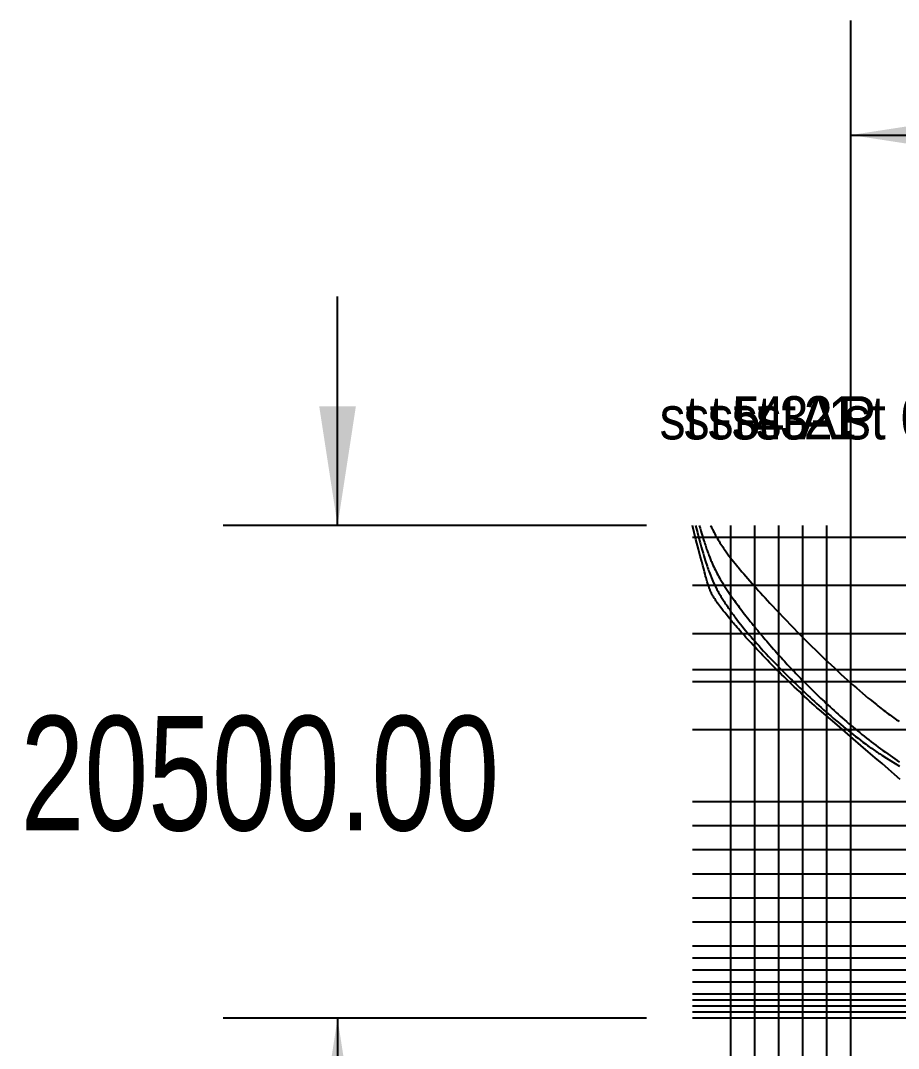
# Model space of a CAD drawing. Header units: millimetres. Extents: x -190954 to 154095, y 101 to 64253.
# Drawn here: x 2.55 to 26.92, y 140.33 to 168.84 of the extents above; entities that cross this region are included whole.
import ezdxf

# ---------------------------------------------------------------- set-up
doc = ezdxf.new("R2010")
doc.units = ezdxf.units.MM
for name, color, linetype in [('B1', 179, 'Continuous'), ('B2', 179, 'Continuous'), ('B3', 179, 'Continuous'), ('B4', 179, 'Continuous'), ('GRID', 179, 'Continuous'), ('WL20', 179, 'Continuous')]:
    doc.layers.add(name, color=color, linetype=linetype)
doc.styles.add('SLDTEXTSTYLE0', font='TXT', dxfattribs={"width": 0.75})
doc.styles.add('SLDTEXTSTYLE3', font='TXT', dxfattribs={"width": 0.928571})
doc.styles.add('SLDTEXTSTYLE5', font='TXT', dxfattribs={"width": 0.9})
doc.styles.add('SLDTEXTSTYLE6', font='TXT')
doc.dimstyles.new('SLDDIMSTYLE0', dxfattribs={"dimtxt": 3.175, "dimasz": 3.302, "dimexe": 0, "dimexo": 0.0625, "dimgap": 0.79375, "dimtad": 0, "dimtih": 1, "dimtoh": 1, "dimlfac": 1500, "dimrnd": 1e-09, "dimzin": 4, "dimdsep": 46, "dimtxsty": 'SLDTEXTSTYLE0', "dimsah": 1, "dimcen": 0.09, "dimadec": 0, "dimazin": 1, "dimtfac": 1, "dimtofl": 0, "dimtmove": 0, "dimatfit": 3, "dimfxl": 0, "dimfrac": 2, "dimtolj": 1, "dimtzin": 12, "dimarcsym": 0})
doc.dimstyles.new('SLDDIMSTYLE1', dxfattribs={"dimtxt": 3.175, "dimasz": 3.302, "dimexe": 0, "dimexo": 0.0625, "dimgap": 0.79375, "dimtad": 0, "dimtih": 1, "dimtoh": 1, "dimlfac": 1500, "dimrnd": 1e-09, "dimzin": 4, "dimdsep": 46, "dimtxsty": 'SLDTEXTSTYLE0', "dimsah": 1, "dimcen": 0.09, "dimadec": 0, "dimazin": 1, "dimtfac": 1, "dimtmove": 0, "dimatfit": 0, "dimfxl": 0, "dimfrac": 2, "dimtolj": 1, "dimtzin": 12, "dimarcsym": 0})

# ---------------------------------------------------------------- blocks, each defined once
blk = doc.blocks.new('_D')
at = {"layer": 'WL20'}
for p, q in [((25.597, 126.417), (25.597, 168.839)), ((227.596, 126.417), (227.596, 168.839)), ((25.597, 165.664), (126.8, 165.664)), ((227.596, 165.664), (146.741, 165.664))]:
    blk.add_line(p, q, dxfattribs=at)
for points in [[(25.597, 165.664), (28.899, 165.156), (28.899, 166.172)], [(227.596, 165.664), (224.294, 166.172), (224.294, 165.156)]]:
    blk.add_solid(points, dxfattribs=at)
at = {"layer": 'WL20', "insert": (126.8, 167.237), "char_height": 3.175, "attachment_point": 1, "style": 'SLDTEXTSTYLE0'}
blk.add_mtext('302998.00', dxfattribs=at)
blk = doc.blocks.new('_D_2')
at = {"layer": 'WL20'}
for p, q in [((11.351, 154.832), (11.351, 161.182)), ((19.927, 154.832), (8.176, 154.832)), ((19.927, 141.165), (8.176, 141.165)), ((11.351, 141.165), (11.351, 134.815))]:
    blk.add_line(p, q, dxfattribs=at)
for points in [[(11.351, 154.832), (11.859, 158.134), (10.843, 158.134)], [(11.351, 141.165), (10.843, 137.863), (11.859, 137.863)]]:
    blk.add_solid(points, dxfattribs=at)
at = {"layer": 'WL20', "insert": (2.553, 149.549), "char_height": 3.175, "attachment_point": 1, "style": 'SLDTEXTSTYLE0'}
blk.add_mtext('20500.00', dxfattribs=at)

msp = doc.modelspace()

# ---------------------------------------------------------------- linework, layer by layer
at = {"layer": 'B1', "color": 211}
for p, q in [((21.2985187, 154.4405487), (21.19727, 154.8319333)), ((21.3676127, 154.1746033), (21.2985187, 154.4405487)), ((21.4179593, 153.9818567), (21.3676127, 154.1746033)), ((21.456432, 153.8355247), (21.4179593, 153.9818567)), ((21.4869227, 153.720454), (21.456432, 153.8355247)), ((21.5117973, 153.627428), (21.4869227, 153.720454)), ((21.5325813, 153.5505167), (21.5117973, 153.627428)), ((21.5503007, 153.4857307), (21.5325813, 153.5505167)), ((21.5656733, 153.4302847), (21.5503007, 153.4857307)), ((21.579216, 153.3821773), (21.5656733, 153.4302847)), ((21.5913127, 153.33993), (21.579216, 153.3821773)), ((21.6022533, 153.3024253), (21.5913127, 153.33993)), ((21.6122633, 153.2688033), (21.6022533, 153.3024253)), ((21.6215213, 153.2383893), (21.6122633, 153.2688033)), ((21.6301707, 153.2106473), (21.6215213, 153.2383893)), ((21.6383293, 153.1851407), (21.6301707, 153.2106473)), ((21.6460953, 153.161514), (21.6383293, 153.1851407)), ((21.653552, 153.13947), (21.6460953, 153.161514)), ((21.660774, 153.1187573), (21.653552, 153.13947)), ((21.667824, 153.0991627), (21.660774, 153.1187573)), ((21.6747627, 153.080498), (21.667824, 153.0991627)), ((21.6816427, 153.0626), (21.6747627, 153.080498)), ((21.6885173, 153.04532), (21.6816427, 153.0626)), ((21.695436, 153.0285227), (21.6885173, 153.04532)), ((21.70245, 153.012082), (21.695436, 153.0285227)), ((21.7096113, 152.9958767), (21.70245, 153.012082)), ((21.7169733, 152.9797887), (21.7096113, 152.9958767)), ((21.7245947, 152.9637), (21.7169733, 152.9797887)), ((21.7325387, 152.9474893), (21.7245947, 152.9637)), ((21.7408767, 152.9310293), (21.7325387, 152.9474893)), ((21.749688, 152.914182), (21.7408767, 152.9310293)), ((21.759066, 152.896796), (21.749688, 152.914182)), ((21.7691187, 152.8786993), (21.759066, 152.896796)), ((21.779974, 152.8596953), (21.7691187, 152.8786993)), ((21.791788, 152.8395507), (21.779974, 152.8596953)), ((21.8047493, 152.8179867), (21.791788, 152.8395507)), ((21.8191127, 152.7946633), (21.8047493, 152.8179867)), ((21.8352847, 152.7692607), (21.8191127, 152.7946633)), ((21.8534733, 152.7416013), (21.8352847, 152.7692607)), ((21.873854, 152.7115147), (21.8534733, 152.7416013)), ((21.8966147, 152.678818), (21.873854, 152.7115147)), ((21.9219567, 152.6433187), (21.8966147, 152.678818)), ((21.9500947, 152.604816), (21.9219567, 152.6433187)), ((21.9812547, 152.5630967), (21.9500947, 152.604816)), ((22.0156787, 152.517942), (21.9812547, 152.5630967)), ((22.0536173, 152.4691233), (22.0156787, 152.517942)), ((22.0953333, 152.4164087), (22.0536173, 152.4691233)), ((22.1411, 152.359562), (22.0953333, 152.4164087)), ((22.191194, 152.298348), (22.1411, 152.359562)), ((22.2458987, 152.232536), (22.191194, 152.298348)), ((22.305494, 152.1619027), (22.2458987, 152.232536)), ((22.337212, 152.1247127), (22.305494, 152.1619027)), ((22.3702553, 152.086242), (22.337212, 152.1247127)), ((22.404656, 152.0464673), (22.3702553, 152.086242)), ((22.4404453, 152.005368), (22.404656, 152.0464673)), ((22.4776527, 151.9629267), (22.4404453, 152.005368)), ((22.5163067, 151.9191267), (22.4776527, 151.9629267)), ((22.5564327, 151.8739553), (22.5163067, 151.9191267)), ((22.5980533, 151.827402), (22.5564327, 151.8739553)), ((22.64119, 151.7794607), (22.5980533, 151.827402)), ((22.6858593, 151.7301287), (22.64119, 151.7794607)), ((22.732076, 151.6794073), (22.6858593, 151.7301287)), ((22.7798487, 151.6273027), (22.732076, 151.6794073)), ((22.8291833, 151.5738253), (22.7798487, 151.6273027)), ((22.88008, 151.5189933), (22.8291833, 151.5738253)), ((22.932534, 151.4628273), (22.88008, 151.5189933)), ((22.986536, 151.405356), (22.932534, 151.4628273)), ((23.042068, 151.3466153), (22.986536, 151.405356)), ((23.0991067, 151.286646), (23.042068, 151.3466153)), ((23.1576233, 151.2254973), (23.0991067, 151.286646)), ((23.2175793, 151.163226), (23.1576233, 151.2254973)), ((23.2789293, 151.099896), (23.2175793, 151.163226)), ((23.3416207, 151.0355793), (23.2789293, 151.099896)), ((23.4055913, 150.9703567), (23.3416207, 151.0355793)), ((23.4707707, 150.9043167), (23.4055913, 150.9703567)), ((23.5370813, 150.8375553), (23.4707707, 150.9043167)), ((23.604434, 150.770178), (23.5370813, 150.8375553)), ((23.6727327, 150.702296), (23.604434, 150.770178)), ((23.7418733, 150.6340307), (23.6727327, 150.702296)), ((23.8117413, 150.5655093), (23.7418733, 150.6340307)), ((23.8822153, 150.496866), (23.8117413, 150.5655093)), ((23.953166, 150.428242), (23.8822153, 150.496866)), ((24.0244573, 150.3597827), (23.953166, 150.428242)), ((24.0959447, 150.29164), (24.0244573, 150.3597827)), ((24.16748, 150.2239687), (24.0959447, 150.29164)), ((24.238908, 150.1569267), (24.16748, 150.2239687)), ((24.3100707, 150.0906747), (24.238908, 150.1569267)), ((24.380806, 150.0253727), (24.3100707, 150.0906747)), ((24.4509507, 149.9611813), (24.380806, 150.0253727)), ((24.52034, 149.8982613), (24.4509507, 149.9611813)), ((24.58881, 149.836768), (24.52034, 149.8982613)), ((24.6561973, 149.776854), (24.58881, 149.836768)), ((24.722342, 149.7186673), (24.6561973, 149.776854)), ((25.2125647, 149.2993927), (24.722342, 149.7186673)), ((25.6643587, 148.9133613), (25.2125647, 149.2993927)), ((25.876892, 148.7312307), (25.6643587, 148.9133613)), ((26.0805153, 148.5563553), (25.876892, 148.7312307)), ((26.2752293, 148.3887373), (26.0805153, 148.5563553)), ((26.4610347, 148.2283747), (26.2752293, 148.3887373)), ((26.63793, 148.0752687), (26.4610347, 148.2283747)), ((26.805916, 147.9294193), (26.63793, 148.0752687)), ((26.9649927, 147.7908253), (26.805916, 147.9294193))]:
    msp.add_line(p, q, dxfattribs=at)
at = {"layer": 'B2', "color": 211}
for p, q in [((21.2857847, 154.8319333), (21.3366353, 154.6413633)), ((21.3366353, 154.6413633), (21.3786587, 154.4855993)), ((21.3786587, 154.4855993), (21.414222, 154.3554273)), ((21.414222, 154.3554273), (21.444934, 154.2446013)), ((21.444934, 154.2446013), (21.4719233, 154.1487333)), ((21.4719233, 154.1487333), (21.4960093, 154.0646513)), ((21.4960093, 154.0646513), (21.5177993, 153.9900053)), ((21.5177993, 153.9900053), (21.5377553, 153.9230153)), ((21.5377553, 153.9230153), (21.556234, 153.862308)), ((21.556234, 153.862308), (21.5735173, 153.8068073)), ((21.5735173, 153.8068073), (21.5898307, 153.755656)), ((21.5898307, 153.755656), (21.6053553, 153.7081647)), ((21.6053553, 153.7081647), (21.6202407, 153.6637693)), ((21.6202407, 153.6637693), (21.6346153, 153.622008)), ((21.6346153, 153.622008), (21.6485807, 153.5824933)), ((21.6485807, 153.5824933), (21.662226, 153.5449013)), ((21.662226, 153.5449013), (21.7656167, 153.2911393)), ((21.7656167, 153.2911393), (21.7673307, 153.2873473)), ((21.7673307, 153.2873473), (21.879092, 153.0618147)), ((21.879092, 153.0618147), (21.8941693, 153.0340413)), ((21.8941693, 153.0340413), (21.9095493, 153.0062207)), ((21.9095493, 153.0062207), (21.9252453, 152.9783227)), ((21.9252453, 152.9783227), (21.9412707, 152.950318)), ((21.9412707, 152.950318), (21.9576353, 152.9221847)), ((21.9576353, 152.9221847), (21.97435, 152.8939)), ((21.97435, 152.8939), (21.9914233, 152.8654467)), ((21.9914233, 152.8654467), (22.0088627, 152.8368087)), ((22.0088627, 152.8368087), (22.0266753, 152.8079727)), ((22.0266753, 152.8079727), (22.0448653, 152.7789287)), ((22.0448653, 152.7789287), (22.063436, 152.7496693)), ((22.063436, 152.7496693), (22.0823927, 152.720188)), ((22.0823927, 152.720188), (22.1017313, 152.6904847)), ((22.1017313, 152.6904847), (22.1214553, 152.6605567)), ((22.1214553, 152.6605567), (22.1415607, 152.6304067)), ((22.1415607, 152.6304067), (22.1620453, 152.60004)), ((22.1620453, 152.60004), (22.182902, 152.5694633)), ((22.182902, 152.5694633), (22.2041253, 152.538686)), ((22.2041253, 152.538686), (22.2257053, 152.5077207)), ((22.2257053, 152.5077207), (22.2476347, 152.476578)), ((22.2476347, 152.476578), (22.2698927, 152.4452833)), ((22.2698927, 152.4452833), (22.2924733, 152.413848)), ((22.2924733, 152.413848), (22.3153573, 152.3822953)), ((22.3153573, 152.3822953), (22.3385273, 152.3506487)), ((22.3385273, 152.3506487), (22.361964, 152.318934)), ((22.361964, 152.318934), (22.385646, 152.2871787)), ((22.385646, 152.2871787), (22.433656, 152.2236587)), ((22.433656, 152.2236587), (22.482332, 152.1603627)), ((22.482332, 152.1603627), (22.531468, 152.0975467)), ((22.531468, 152.0975467), (22.580814, 152.0355033)), ((22.580814, 152.0355033), (22.6301133, 151.9745247)), ((22.6301133, 151.9745247), (22.6791127, 151.9148867)), ((22.6791127, 151.9148867), (22.7275633, 151.8568453)), ((22.7275633, 151.8568453), (22.775526, 151.8002567)), ((22.775526, 151.8002567), (22.825152, 151.742392)), ((22.825152, 151.742392), (22.877034, 151.6825573)), ((22.877034, 151.6825573), (22.931294, 151.6206613)), ((22.931294, 151.6206613), (22.9880593, 151.5566093)), ((22.9880593, 151.5566093), (23.0474613, 151.4903047)), ((23.0474613, 151.4903047), (23.1096373, 151.4216513)), ((23.1096373, 151.4216513), (23.1747253, 151.350554)), ((23.1747253, 151.350554), (23.2428673, 151.276918)), ((23.2428673, 151.276918), (23.314208, 151.2006527)), ((23.314208, 151.2006527), (23.3888887, 151.1216727)), ((23.3888887, 151.1216727), (23.4670507, 151.0399)), ((23.4670507, 151.0399), (23.5488293, 150.9552673)), ((23.5488293, 150.9552673), (23.6343527, 150.8677213)), ((23.6343527, 150.8677213), (23.678556, 150.8228433)), ((23.678556, 150.8228433), (23.7237387, 150.7772253)), ((23.7237387, 150.7772253), (23.7699127, 150.7308647)), ((23.7699127, 150.7308647), (23.817096, 150.6837573)), ((23.817096, 150.6837573), (23.8652787, 150.635922)), ((23.8652787, 150.635922), (23.914488, 150.587346)), ((23.914488, 150.587346), (23.9647247, 150.5380413)), ((23.9647247, 150.5380413), (24.0159933, 150.488016)), ((24.0159933, 150.488016), (24.068296, 150.4372807)), ((24.068296, 150.4372807), (24.1216333, 150.3858493)), ((24.1216333, 150.3858493), (24.1760033, 150.3337387)), ((24.1760033, 150.3337387), (24.231402, 150.280966)), ((24.231402, 150.280966), (24.2878187, 150.2275567)), ((24.2878187, 150.2275567), (24.3452467, 150.173534)), ((24.3452467, 150.173534), (24.40367, 150.1189273)), ((24.40367, 150.1189273), (24.463072, 150.06377)), ((24.463072, 150.06377), (24.5234313, 150.0080987)), ((24.5234313, 150.0080987), (24.584724, 149.9519527)), ((24.584724, 149.9519527), (24.6469213, 149.8953767)), ((24.6469213, 149.8953767), (24.70999, 149.8384193)), ((24.70999, 149.8384193), (24.7738933, 149.7811327)), ((24.7738933, 149.7811327), (24.8385913, 149.723572)), ((24.8385913, 149.723572), (24.9040373, 149.6657993)), ((24.9040373, 149.6657993), (24.970182, 149.607878)), ((24.970182, 149.607878), (25.036972, 149.549876)), ((25.036972, 149.549876), (25.104348, 149.4918653)), ((25.104348, 149.4918653), (25.172248, 149.433922)), ((25.172248, 149.433922), (25.240606, 149.376124)), ((25.240606, 149.376124), (25.309352, 149.318552)), ((25.309352, 149.318552), (25.3784113, 149.261292)), ((25.3784113, 149.261292), (25.447708, 149.2044287)), ((25.447708, 149.2044287), (25.5171613, 149.1480513)), ((25.5171613, 149.1480513), (25.5866913, 149.0922473)), ((25.5866913, 149.0922473), (25.6562127, 149.037108)), ((25.6562127, 149.037108), (25.7256393, 148.9827227)), ((25.7256393, 148.9827227), (25.7948853, 148.9291813)), ((25.7948853, 148.9291813), (25.8638673, 148.8765707)), ((25.8638673, 148.8765707), (25.9324947, 148.824978)), ((25.9324947, 148.824978), (26.0006853, 148.774488)), ((26.0006853, 148.774488), (26.0683527, 148.7251813)), ((26.0683527, 148.7251813), (26.101968, 148.700994)), ((26.101968, 148.700994), (26.1354207, 148.677132)), ((26.1354207, 148.677132), (26.1687033, 148.6536033)), ((26.1687033, 148.6536033), (26.2018067, 148.6304167)), ((26.2018067, 148.6304167), (26.2347213, 148.60758)), ((26.2347213, 148.60758), (26.2674373, 148.5851007)), ((26.2674373, 148.5851007), (26.2999473, 148.562988)), ((26.2999473, 148.562988), (26.332242, 148.541248)), ((26.332242, 148.541248), (26.3643147, 148.5198867)), ((26.3643147, 148.5198867), (26.396156, 148.4989127)), ((26.396156, 148.4989127), (26.4277587, 148.47833)), ((26.4277587, 148.47833), (26.4591167, 148.458146)), ((26.4591167, 148.458146), (26.58263, 148.3798227)), ((26.58263, 148.3798227), (26.703732, 148.303584)), ((26.703732, 148.303584), (26.8224313, 148.229362)), ((26.8224313, 148.229362), (26.9421147, 148.1550307))]:
    msp.add_line(p, q, dxfattribs=at)
at = {"layer": 'B3', "color": 211}
for p, q in [((21.3902107, 154.8319333), (21.412022, 154.7564987)), ((21.412022, 154.7564987), (21.4322587, 154.6873813)), ((21.4322587, 154.6873813), (21.451142, 154.623726)), ((21.451142, 154.623726), (21.4688547, 154.5648227)), ((21.4688547, 154.5648227), (21.4855493, 154.5100787)), ((21.4855493, 154.5100787), (21.5013547, 154.458992)), ((21.5013547, 154.458992), (21.516382, 154.4111387)), ((21.516382, 154.4111387), (21.5307227, 154.3661533)), ((21.5307227, 154.3661533), (21.544462, 154.3237267)), ((21.544462, 154.3237267), (21.5576667, 154.283584)), ((21.5576667, 154.283584), (21.5703987, 154.2454927)), ((21.5703987, 154.2454927), (21.5827113, 154.2092467)), ((21.5827113, 154.2092467), (21.5946513, 154.174666)), ((21.5946513, 154.174666), (21.6062613, 154.1415913)), ((21.6062613, 154.1415913), (21.628632, 154.079414)), ((21.628632, 154.079414), (21.642308, 154.0424227)), ((21.642308, 154.0424227), (21.655664, 154.0070453)), ((21.655664, 154.0070453), (21.6794133, 153.9459693)), ((21.6794133, 153.9459693), (21.69102, 153.916956)), ((21.69102, 153.916956), (21.7024827, 153.888832)), ((21.7024827, 153.888832), (21.7138253, 153.8615127)), ((21.7138253, 153.8615127), (21.7250673, 153.8349233)), ((21.7250673, 153.8349233), (21.7362273, 153.8089967)), ((21.7362273, 153.8089967), (21.7473227, 153.7836707)), ((21.7473227, 153.7836707), (21.7583693, 153.7588907)), ((21.7583693, 153.7588907), (21.7693813, 153.7346053)), ((21.7693813, 153.7346053), (21.791352, 153.68734)), ((21.791352, 153.68734), (21.813328, 153.6415513)), ((21.813328, 153.6415513), (21.8353913, 153.5969667)), ((21.8353913, 153.5969667), (21.8576107, 153.5533547)), ((21.8576107, 153.5533547), (21.8800487, 153.5105187)), ((21.8800487, 153.5105187), (21.9027593, 153.4682873)), ((21.9027593, 153.4682873), (21.9257913, 153.4265127)), ((21.9257913, 153.4265127), (21.9491887, 153.385066)), ((21.9491887, 153.385066), (21.9729913, 153.3438347)), ((21.9729913, 153.3438347), (22.021952, 153.2616327)), ((22.021952, 153.2616327), (22.0389893, 153.23376)), ((22.0389893, 153.23376), (22.0562673, 153.2058427)), ((22.0562673, 153.2058427), (22.0737933, 153.1778607)), ((22.0737933, 153.1778607), (22.0915753, 153.1497953)), ((22.0915753, 153.1497953), (22.127028, 153.094744)), ((22.127028, 153.094744), (22.1635307, 153.039198)), ((22.1635307, 153.039198), (22.201126, 152.9830633)), ((22.201126, 152.9830633), (22.2398573, 152.9262567)), ((22.2398573, 152.9262567), (22.269912, 152.88281)), ((22.269912, 152.88281), (22.3006473, 152.838918)), ((22.3006473, 152.838918), (22.332068, 152.7945613)), ((22.332068, 152.7945613), (22.3641833, 152.749724)), ((22.3641833, 152.749724), (22.3969933, 152.7043973)), ((22.3969933, 152.7043973), (22.4305067, 152.65857)), ((22.4305067, 152.65857), (22.4647213, 152.6122393)), ((22.4647213, 152.6122393), (22.499638, 152.565404)), ((22.499638, 152.565404), (22.5352513, 152.5180673)), ((22.5352513, 152.5180673), (22.571556, 152.4702353)), ((22.571556, 152.4702353), (22.6085427, 152.4219193)), ((22.6085427, 152.4219193), (22.6462033, 152.3731313)), ((22.6462033, 152.3731313), (22.6845147, 152.3238933)), ((22.6845147, 152.3238933), (22.7234687, 152.2742213)), ((22.7234687, 152.2742213), (22.763042, 152.224142)), ((22.763042, 152.224142), (22.8032113, 152.1736847)), ((22.8032113, 152.1736847), (22.843952, 152.12288)), ((22.843952, 152.12288), (22.8852333, 152.0717647)), ((22.8852333, 152.0717647), (22.9270233, 152.020378)), ((22.9270233, 152.020378), (22.9692913, 151.9687593)), ((22.9692913, 151.9687593), (23.0119833, 151.9169647)), ((23.0119833, 151.9169647), (23.055072, 151.8650347)), ((23.055072, 151.8650347), (23.1422467, 151.760988)), ((23.1422467, 151.760988), (23.181622, 151.7144147)), ((23.181622, 151.7144147), (23.2211627, 151.6679107)), ((23.2211627, 151.6679107), (23.26082, 151.6215267)), ((23.26082, 151.6215267), (23.300552, 151.5753087)), ((23.300552, 151.5753087), (23.3495733, 151.51863)), ((23.3495733, 151.51863), (23.3985547, 151.4623733)), ((23.3985547, 151.4623733), (23.4474013, 151.4066387)), ((23.4474013, 151.4066387), (23.4960253, 151.3515213)), ((23.4960253, 151.3515213), (23.5831987, 151.2536033)), ((23.5831987, 151.2536033), (23.6262073, 151.2057167)), ((23.6262073, 151.2057167), (23.668732, 151.1586427)), ((23.668732, 151.1586427), (23.7106987, 151.112456)), ((23.7106987, 151.112456), (23.752032, 151.067228)), ((23.752032, 151.067228), (23.8325027, 150.9799233)), ((23.8325027, 150.9799233), (23.9101153, 150.896666)), ((23.9101153, 150.896666), (23.9890113, 150.812996)), ((23.9890113, 150.812996), (24.0293167, 150.7706213)), ((24.0293167, 150.7706213), (24.0702033, 150.727884)), ((24.0702033, 150.727884), (24.11168, 150.6847833)), ((24.11168, 150.6847833), (24.1537553, 150.6413187)), ((24.1537553, 150.6413187), (24.196436, 150.5974907)), ((24.196436, 150.5974907), (24.2397293, 150.553298)), ((24.2397293, 150.553298), (24.283644, 150.508742)), ((24.283644, 150.508742), (24.328186, 150.463824)), ((24.328186, 150.463824), (24.3733627, 150.4185447)), ((24.3733627, 150.4185447), (24.4191807, 150.3729067)), ((24.4191807, 150.3729067), (24.4656453, 150.3269127)), ((24.4656453, 150.3269127), (24.5127633, 150.280566)), ((24.5127633, 150.280566), (24.5605393, 150.2338713)), ((24.5605393, 150.2338713), (24.6089787, 150.1868333)), ((24.6089787, 150.1868333), (24.6580847, 150.1394573)), ((24.6580847, 150.1394573), (24.707862, 150.0917507)), ((24.707862, 150.0917507), (24.7583127, 150.04372)), ((24.7583127, 150.04372), (24.80944, 149.9953747)), ((24.80944, 149.9953747), (24.8612447, 149.9467233)), ((24.8612447, 149.9467233), (24.9137273, 149.897778)), ((24.9137273, 149.897778), (24.9668873, 149.8485493)), ((24.9668873, 149.8485493), (25.020724, 149.7990507)), ((25.020724, 149.7990507), (25.0752347, 149.7492967)), ((25.0752347, 149.7492967), (25.1304153, 149.6993033)), ((25.1304153, 149.6993033), (25.1862613, 149.649088)), ((25.1862613, 149.649088), (25.2427673, 149.598668)), ((25.2427673, 149.598668), (25.2999247, 149.5480653)), ((25.2999247, 149.5480653), (25.3577253, 149.4973007)), ((25.3577253, 149.4973007), (25.416158, 149.446398)), ((25.416158, 149.446398), (25.4752113, 149.395382)), ((25.4752113, 149.395382), (25.5348707, 149.34428)), ((25.5348707, 149.34428), (25.5951213, 149.2931213)), ((25.5951213, 149.2931213), (25.655946, 149.241934)), ((25.655946, 149.241934), (25.7173253, 149.1907527)), ((25.7173253, 149.1907527), (25.779238, 149.13961)), ((25.779238, 149.13961), (25.84166, 149.0885427)), ((25.84166, 149.0885427), (25.9045693, 149.037586)), ((25.9045693, 149.037586), (25.9679367, 148.9867813)), ((25.9679367, 148.9867813), (26.0317333, 148.9361687)), ((26.0317333, 148.9361687), (26.0959287, 148.88579)), ((26.0959287, 148.88579), (26.160492, 148.835688)), ((26.160492, 148.835688), (26.225386, 148.7859093)), ((26.225386, 148.7859093), (26.2905753, 148.7364987)), ((26.2905753, 148.7364987), (26.3560193, 148.6875047)), ((26.3560193, 148.6875047), (26.421686, 148.6389713)), ((26.421686, 148.6389713), (26.4875267, 148.5909507)), ((26.4875267, 148.5909507), (26.553502, 148.5434893)), ((26.553502, 148.5434893), (26.619566, 148.496638)), ((26.619566, 148.496638), (26.6856807, 148.450442)), ((26.6856807, 148.450442), (26.7517947, 148.4049513)), ((26.7517947, 148.4049513), (26.817866, 148.360212)), ((26.817866, 148.360212), (26.8838427, 148.3162727)), ((26.8838427, 148.3162727), (26.949694, 148.2731707))]:
    msp.add_line(p, q, dxfattribs=at)
at = {"layer": 'B4', "color": 211}
for p, q in [((21.7053327, 154.8319333), (21.7177273, 154.8048873)), ((21.7177273, 154.8048873), (21.7298967, 154.7787947)), ((21.7298967, 154.7787947), (21.7418607, 154.753582)), ((21.7418607, 154.753582), (21.7536353, 154.7291827)), ((21.7536353, 154.7291827), (21.7766833, 154.6825893)), ((21.7766833, 154.6825893), (21.7991507, 154.6385947)), ((21.7991507, 154.6385947), (21.8211287, 154.596848)), ((21.8211287, 154.596848), (21.8426973, 154.5570547)), ((21.8426973, 154.5570547), (21.8639233, 154.518964)), ((21.8639233, 154.518964), (21.8848633, 154.4823633)), ((21.8848633, 154.4823633), (21.9111287, 154.4377327)), ((21.9111287, 154.4377327), (21.9370987, 154.3948947)), ((21.9370987, 154.3948947), (21.9628487, 154.353582)), ((21.9628487, 154.353582), (21.9884387, 154.3135707)), ((21.9884387, 154.3135707), (22.0139247, 154.2746693)), ((22.0139247, 154.2746693), (22.0393527, 154.236714)), ((22.0393527, 154.236714), (22.0647647, 154.1995647)), ((22.0647647, 154.1995647), (22.0901953, 154.1630993)), ((22.0901953, 154.1630993), (22.1312187, 154.105618)), ((22.1312187, 154.105618), (22.151816, 154.07732)), ((22.151816, 154.07732), (22.1724867, 154.0492613)), ((22.1724867, 154.0492613), (22.193246, 154.0214087)), ((22.193246, 154.0214087), (22.2141007, 153.9937267)), ((22.2141007, 153.9937267), (22.2561407, 153.9387607)), ((22.2561407, 153.9387607), (22.2986787, 153.884154)), ((22.2986787, 153.884154), (22.341778, 153.82973)), ((22.341778, 153.82973), (22.4298847, 153.7208547)), ((22.4298847, 153.7208547), (22.4498427, 153.6965707)), ((22.4498427, 153.6965707), (22.469946, 153.672238)), ((22.469946, 153.672238), (22.5727273, 153.5496073)), ((22.5727273, 153.5496073), (22.6256293, 153.4874893)), ((22.6256293, 153.4874893), (22.6795967, 153.4247193)), ((22.6795967, 153.4247193), (22.7346673, 153.3612267)), ((22.7346673, 153.3612267), (22.7908767, 153.2969493)), ((22.7908767, 153.2969493), (22.8482573, 153.2318353)), ((22.8482573, 153.2318353), (22.9068373, 153.1658387)), ((22.9068373, 153.1658387), (22.9666427, 153.098924)), ((22.9666427, 153.098924), (23.0276953, 153.03106)), ((23.0276953, 153.03106), (23.0900167, 152.962222)), ((23.0900167, 152.962222), (23.1536187, 152.8923933)), ((23.1536187, 152.8923933), (23.2185273, 152.821558)), ((23.2185273, 152.821558), (23.2847427, 152.7497127)), ((23.2847427, 152.7497127), (23.352276, 152.6768533)), ((23.352276, 152.6768533), (23.4211307, 152.602984)), ((23.4211307, 152.602984), (23.5124067, 152.505688)), ((23.5124067, 152.505688), (23.6059067, 152.4067387)), ((23.6059067, 152.4067387), (23.7056733, 152.3019213)), ((23.7056733, 152.3019213), (23.807806, 152.1954293)), ((23.807806, 152.1954293), (23.9122547, 152.0873513)), ((23.9122547, 152.0873513), (24.0189587, 151.977794)), ((24.0189587, 151.977794), (24.0993173, 151.8958513)), ((24.0993173, 151.8958513), (24.180834, 151.8132227)), ((24.180834, 151.8132227), (24.263468, 151.7299713)), ((24.263468, 151.7299713), (24.3471707, 151.6461653)), ((24.3471707, 151.6461653), (24.4318973, 151.5618767)), ((24.4318973, 151.5618767), (24.517586, 151.4771867)), ((24.517586, 151.4771867), (24.604178, 151.39218)), ((24.604178, 151.39218), (24.6916067, 151.3069453)), ((24.6916067, 151.3069453), (24.7797993, 151.22158)), ((24.7797993, 151.22158), (24.8686807, 151.1361833)), ((24.8686807, 151.1361833), (24.958168, 151.0508613)), ((24.958168, 151.0508613), (25.048174, 150.9657253)), ((25.048174, 150.9657253), (25.1386093, 150.880888)), ((25.1386093, 150.880888), (25.2293753, 150.7964707)), ((25.2293753, 150.7964707), (25.320372, 150.7125947)), ((25.320372, 150.7125947), (25.411494, 150.6293873)), ((25.411494, 150.6293873), (25.4958953, 150.5530407)), ((25.4958953, 150.5530407), (25.5802227, 150.4774827)), ((25.5802227, 150.4774827), (25.6643853, 150.4028173)), ((25.6643853, 150.4028173), (25.7482893, 150.3291527)), ((25.7482893, 150.3291527), (25.8318307, 150.2566)), ((25.8318307, 150.2566), (25.914948, 150.1852533)), ((25.914948, 150.1852533), (26.07942, 150.0466447)), ((26.07942, 150.0466447), (26.1054387, 150.0250507)), ((26.1054387, 150.0250507), (26.1313727, 150.0036193)), ((26.1313727, 150.0036193), (26.304426, 149.8631707)), ((26.304426, 149.8631707), (26.3469913, 149.8293447)), ((26.3469913, 149.8293447), (26.3892473, 149.7960633)), ((26.3892473, 149.7960633), (26.4311793, 149.7633427)), ((26.4311793, 149.7633427), (26.472772, 149.731196)), ((26.472772, 149.731196), (26.514014, 149.699638)), ((26.514014, 149.699638), (26.554888, 149.6686827)), ((26.554888, 149.6686827), (26.5953813, 149.6383433)), ((26.5953813, 149.6383433), (26.63548, 149.6086327)), ((26.63548, 149.6086327), (26.6751713, 149.5795633)), ((26.6751713, 149.5795633), (26.7144407, 149.551148)), ((26.7144407, 149.551148), (26.7532767, 149.5233967)), ((26.7532767, 149.5233967), (26.7916667, 149.496322)), ((26.7916667, 149.496322), (26.8295973, 149.4699327)), ((26.8295973, 149.4699327), (26.8670567, 149.44424)), ((26.8670567, 149.44424), (26.9042107, 149.4191207)), ((26.9042107, 149.4191207), (26.9415347, 149.3942247))]:
    msp.add_line(p, q, dxfattribs=at)
at = {"layer": 'GRID', "color": 135}
for p, q in [((22.2639353, 125.1466667), (22.2639353, 154.8319333)), ((22.930602, 125.1466667), (22.930602, 154.8319333)), ((23.5972687, 125.1466667), (23.5972687, 154.8319333)), ((24.2639353, 125.1466667), (24.2639353, 154.8319333)), ((24.930602, 125.1466667), (24.930602, 154.8319333)), ((25.5972687, 125.1466667), (25.5972687, 154.8319333)), ((251.23, 154.4986), (21.19727, 154.4986)), ((251.23, 153.1652667), (21.19727, 153.1652667)), ((251.23, 151.8319333), (21.19727, 151.8319333)), ((251.23, 150.4986), (21.19727, 150.4986)), ((251.23, 149.1652667), (21.19727, 149.1652667)), ((251.23, 147.1652667), (21.19727, 147.1652667)), ((251.23, 146.4986), (21.19727, 146.4986)), ((251.23, 145.8319333), (21.19727, 145.8319333)), ((251.23, 145.1652667), (21.19727, 145.1652667)), ((251.23, 144.4986), (21.19727, 144.4986)), ((251.23, 143.8319333), (21.19727, 143.8319333)), ((251.23, 143.1652667), (21.19727, 143.1652667)), ((251.23, 142.8319333), (21.19727, 142.8319333)), ((251.23, 142.4986), (21.19727, 142.4986)), ((251.23, 142.1652667), (21.19727, 142.1652667)), ((251.23, 141.8319333), (21.19727, 141.8319333)), ((251.23, 141.6652667), (21.19727, 141.6652667)), ((251.23, 141.4986), (21.19727, 141.4986)), ((251.23, 141.3319333), (21.19727, 141.3319333)), ((251.23, 141.1652667), (21.19727, 141.1652667))]:
    msp.add_line(p, q, dxfattribs=at)
at = {"layer": 'GRID', "color": 255}
for p, q in [((25.5972687, 125.1466667), (25.5972687, 154.8319333)), ((251.23, 141.1652667), (21.19727, 141.1652667))]:
    msp.add_line(p, q, dxfattribs=at)
at = {"layer": 'GRID', "color": 2}
msp.add_line((251.23, 150.8319333), (21.19727, 150.8319333), dxfattribs=at)

# ---------------------------------------------------------------- texts
at = {"layer": 'GRID', "color": 255, "char_height": 1.198504, "attachment_point": 1}
for s, insert, style in [('st -5', (20.2878724, 158.419676), 'SLDTEXTSTYLE5'), ('st -4', (20.9545391, 158.419676), 'SLDTEXTSTYLE5'), ('st -3', (21.6212057, 158.419676), 'SLDTEXTSTYLE5'), ('st -2', (22.2878724, 158.419676), 'SLDTEXTSTYLE5'), ('st -1', (22.9545391, 158.419676), 'SLDTEXTSTYLE5'), ('AP', (24.1593451, 158.419676), 'SLDTEXTSTYLE6'), ('AP', (24.1593451, 158.419676), 'SLDTEXTSTYLE6'), ('st 0.25', (25.4065991, 158.419676), 'SLDTEXTSTYLE3')]:
    msp.add_mtext(s, dxfattribs=dict(at, insert=insert, style=style))

# ---------------------------------------------------------------- dimensions: what is measured, and where the dimension line sits
at = {"layer": 'WL20'}
dim = msp.add_linear_dim(base=(25.5972687, 165.6644439), p1=(227.595936, 125.1466667), p2=(25.5972687, 125.1466667), dimstyle='SLDDIMSTYLE0', dxfattribs=at)
dim.commit()
dim.dimension.update_dxf_attribs({"geometry": '_D', "text_midpoint": (136.7707445, 165.6644439), "dimtype": 160})
dim = msp.add_linear_dim(base=(11.3507706, 141.1652667), p1=(21.19727, 154.8319333), p2=(21.19727, 141.1652667), angle=90, dimstyle='SLDDIMSTYLE1', dxfattribs=at)
dim.commit()
dim.dimension.update_dxf_attribs({"geometry": '_D_2', "text_midpoint": (11.3507706, 147.9766284), "dimtype": 160})

doc.saveas('drawing.dxf')
